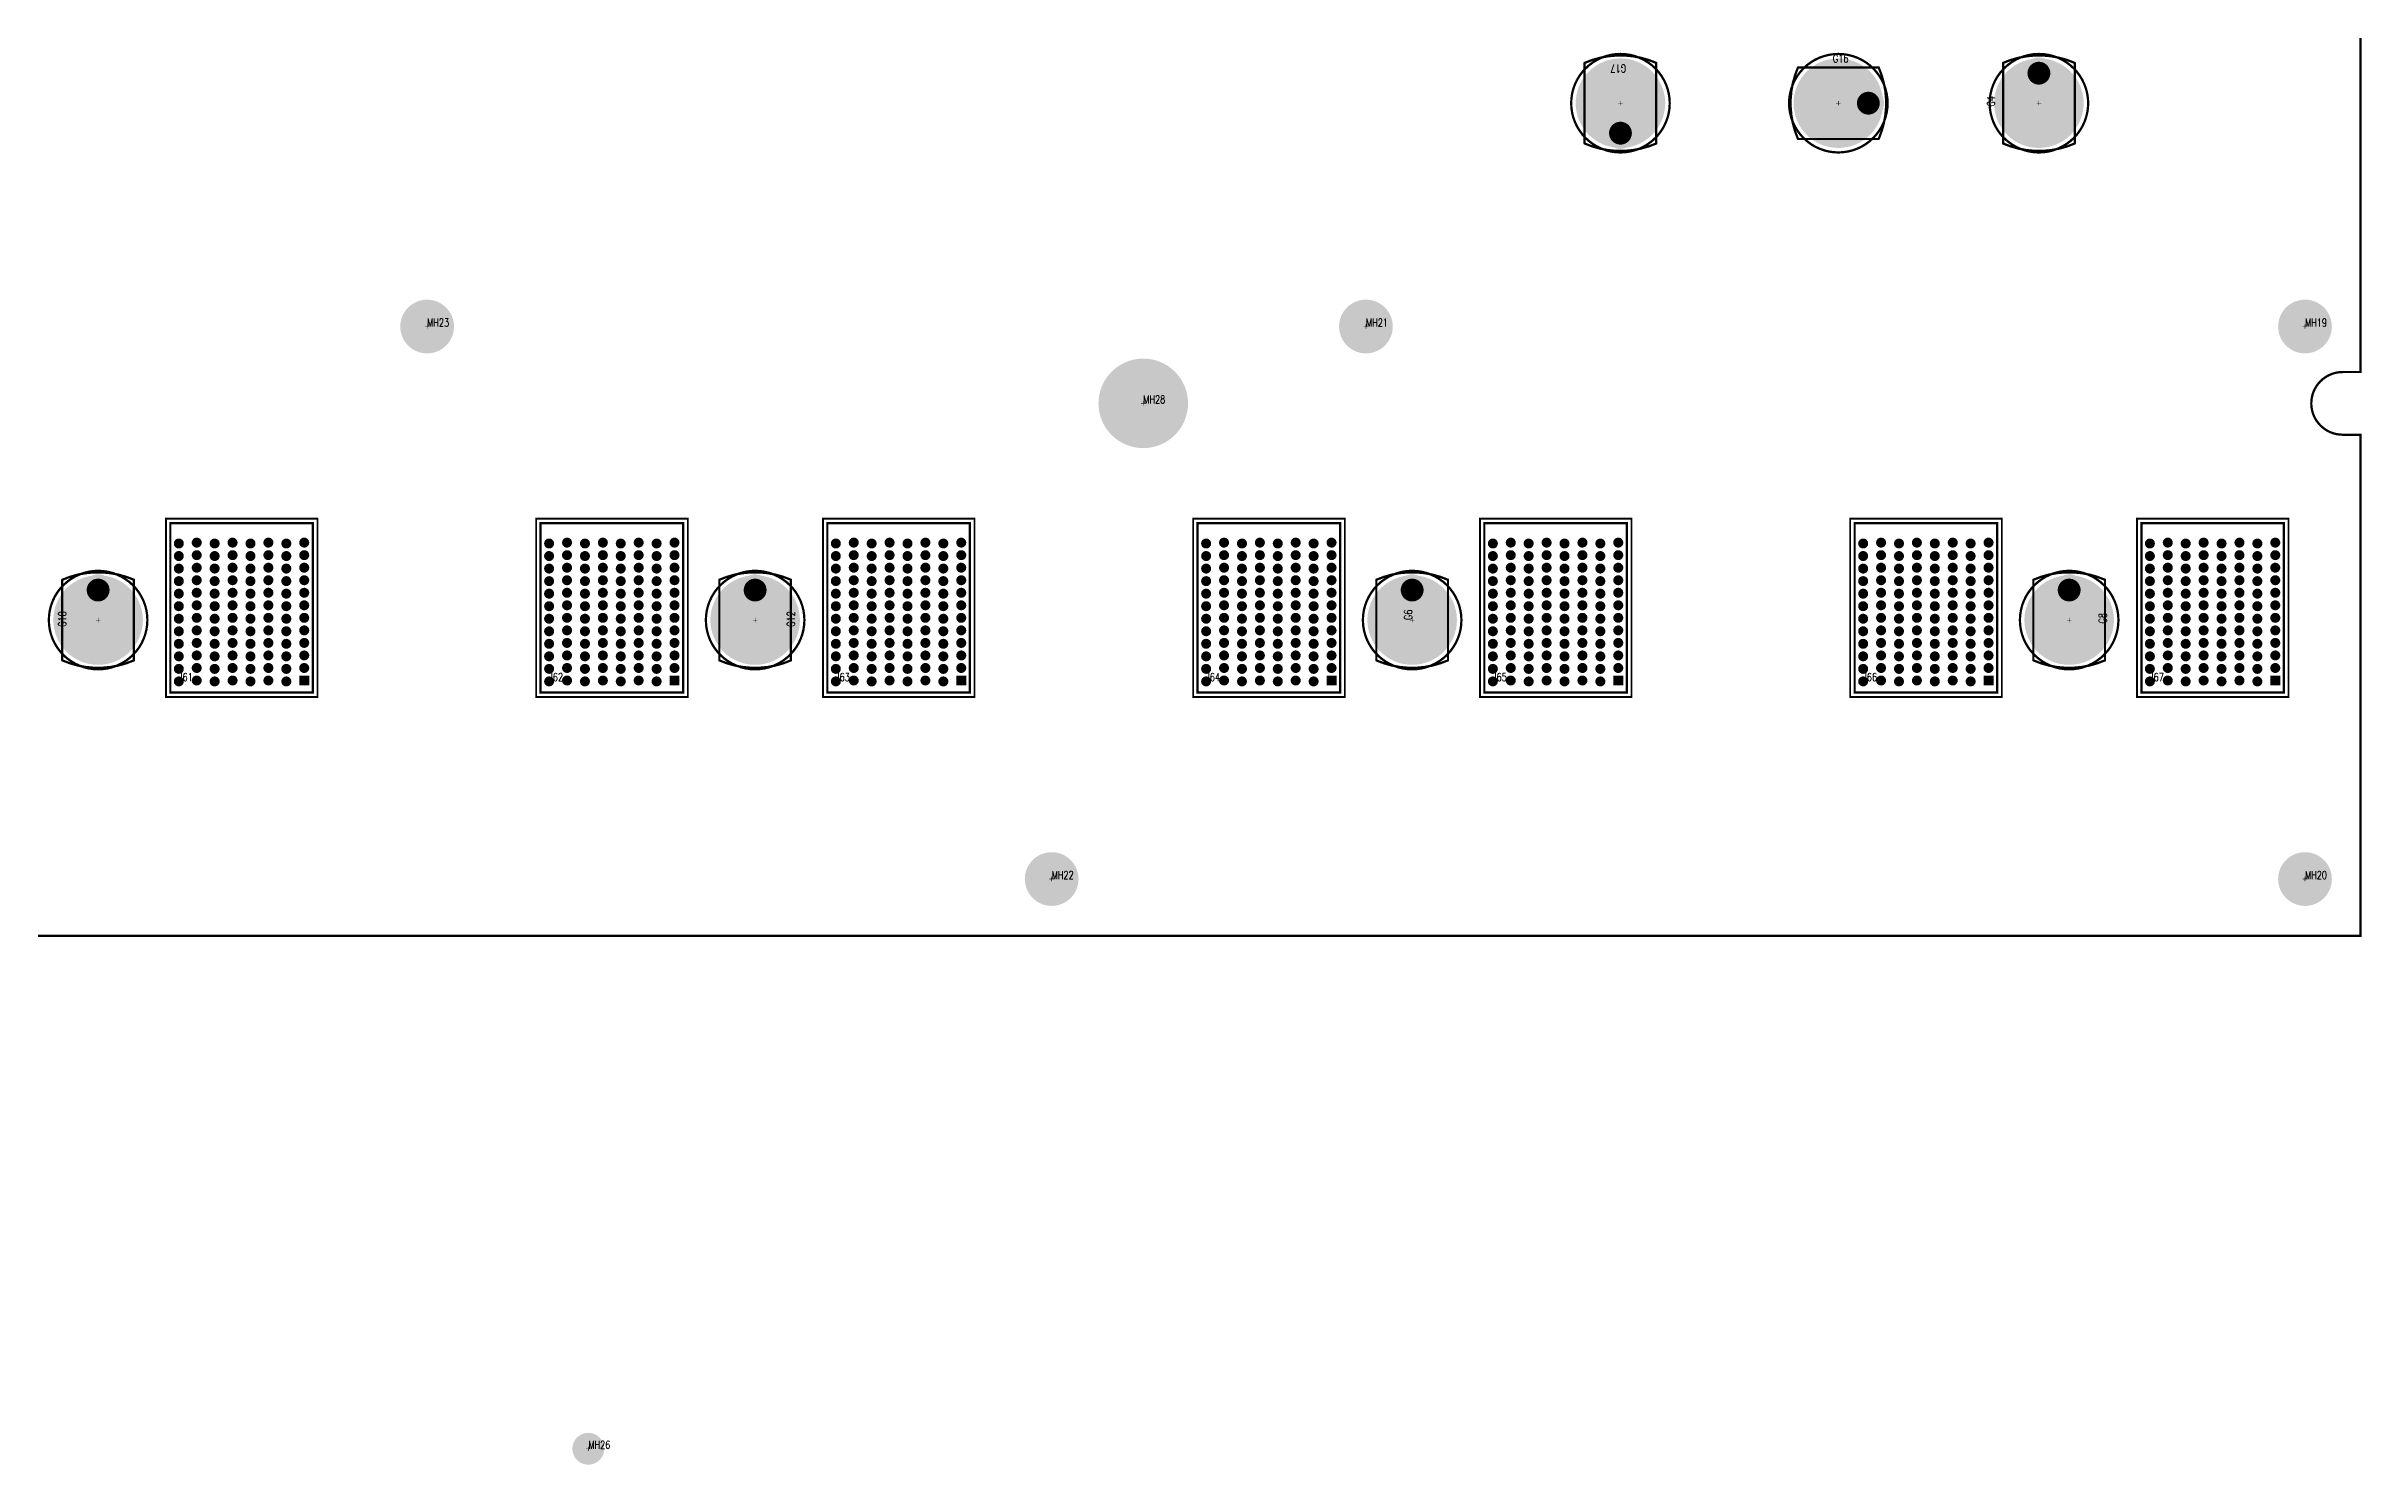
# Model space of a CAD drawing. Extents: x -132 to 432, y -117 to 280.
# Drawn here: x 173.4 to 431.9, y -59 to 99.3 of the extents above; entities that cross this region are included whole.
import ezdxf

# ---------------------------------------------------------------- set-up
doc = ezdxf.new("R2010")
doc.units = 0
for name, color, linetype in [('BOARD_OUTLINE_00', 2, 'CONTINUOUS'), ('DRIL_PLTE_THRU_01', 16, 'CONTINUOUS'), ('DRIL_PLTE_THRU_02', 146, 'CONTINUOUS'), ('DRIL_PLTE_THRU_03', 56, 'CONTINUOUS'), ('DRIL_PLTE_THRU_04', 216, 'CONTINUOUS'), ('DRIL_PLTE_THRU_05', 34, 'CONTINUOUS'), ('DRIL_PLTE_THRU_06', 96, 'CONTINUOUS'), ('DRIL_PLTE_THRU_07', 171, 'CONTINUOUS'), ('DRIL_PLTE_THRU_08', 176, 'CONTINUOUS'), ('DRIL_SYMBOL', 2, 'CONTINUOUS'), ('PADS_BOT', 5, 'CONTINUOUS'), ('PADS_INNER', 1, 'CONTINUOUS'), ('PADS_TOP', 1, 'CONTINUOUS'), ('PART_NAME_01', 1, 'CONTINUOUS'), ('PART_TOP_2DLINE_26', 5, 'CONTINUOUS'), ('PART_TOP_2DLINE_27', 5, 'CONTINUOUS')]:
    doc.layers.add(name, color=color, linetype=linetype)
doc.styles.add('W0$127', font='simplex', dxfattribs={"width": 0.75})

# ---------------------------------------------------------------- blocks, each defined once
blk = doc.blocks.new('SMOOTH_0$254')
at = {"const_width": 0.127}
blk.add_lwpolyline([(-0.0635, 0, 1), (0.0635, 0, 1)], format="xyb", close=True, dxfattribs=at)
blk = doc.blocks.new('BOARD_30802')
at = {"layer": 'BOARD_OUTLINE_00', "const_width": 0.254}
blk.add_lwpolyline([(0, 0), (431.8, 0), (431.8, 55.96999), (429.8, 55.96999, -1), (429.8, 62.96999), (431.8, 62.96999), (431.8, 165.94328), (429.79848, 165.94328, -1), (429.79848, 172.96638), (431.8, 172.96638), (431.8, 279.4), (419.4, 279.4), (419.40226, 279.39, -1), (412.4, 279.39), (412.4, 279.4), (299.4, 279.4), (299.4, 279.399, -1), (292.4, 279.399), (292.4, 279.4), (139.4, 279.4, -1)], format="xyb", dxfattribs=at)
at = {"layer": 'BOARD_OUTLINE_00'}
for p in [(429.8, 55.96999), (431.8, 55.96999), (431.8, 0)]:
    blk.add_blockref('SMOOTH_0$254', p, dxfattribs=at)
blk = doc.blocks.new('PART_BODY_TOP_1')
at = {"layer": 'PART_TOP_2DLINE_26', "const_width": 0.254}
blk.add_lwpolyline([(5.5, 0, 1), (-5.5, 0, 1)], format="xyb", close=True, dxfattribs=at)
at = {"layer": 'PART_TOP_2DLINE_27', "const_width": 0.254}
blk.add_lwpolyline([(-4.5, 4), (4.5, 4, -0.208911), (4.5, -4), (-4.5, -4, -0.208911)], format="xyb", close=True, dxfattribs=at)
at = {"layer": 'PART_TOP_2DLINE_27'}
for p in [(-4.5, 4), (4.5, 4), (-4.5, -4), (4.5, -4)]:
    blk.add_blockref('SMOOTH_0$254', p, dxfattribs=at)
blk = doc.blocks.new('DRIL_SYMBOL_5$15')
at = {"layer": 'DRIL_SYMBOL', "const_width": 0.0508}
for points in [[(-0.254, 0), (0.254, 0)], [(0, -0.254), (0, 0.254)]]:
    blk.add_lwpolyline(points, dxfattribs=at)
blk = doc.blocks.new('DRIL_HOLE_5$15')
at = {"const_width": 2.575}
blk.add_lwpolyline([(-1.2875, 0, 1), (1.2875, 0, 1)], format="xyb", close=True, dxfattribs=at)
blk.add_blockref('DRIL_SYMBOL_5$15', (0, 0))
blk = doc.blocks.new('PAD_0')
at = {"const_width": 5}
blk.add_lwpolyline([(0, -2.5, 1), (0, 2.5, 1)], format="xyb", close=True, dxfattribs=at)
blk = doc.blocks.new('STK_TOP_181')
at = {"layer": 'DRIL_PLTE_THRU_01'}
blk.add_blockref('DRIL_HOLE_5$15', (0, 0), dxfattribs=at)
at = {"layer": 'DRIL_PLTE_THRU_02'}
blk.add_blockref('DRIL_HOLE_5$15', (0, 0), dxfattribs=at)
at = {"layer": 'DRIL_PLTE_THRU_03'}
blk.add_blockref('DRIL_HOLE_5$15', (0, 0), dxfattribs=at)
at = {"layer": 'DRIL_PLTE_THRU_04'}
blk.add_blockref('DRIL_HOLE_5$15', (0, 0), dxfattribs=at)
at = {"layer": 'DRIL_PLTE_THRU_05'}
blk.add_blockref('DRIL_HOLE_5$15', (0, 0), dxfattribs=at)
at = {"layer": 'DRIL_PLTE_THRU_06'}
blk.add_blockref('DRIL_HOLE_5$15', (0, 0), dxfattribs=at)
at = {"layer": 'DRIL_PLTE_THRU_07'}
blk.add_blockref('DRIL_HOLE_5$15', (0, 0), dxfattribs=at)
at = {"layer": 'DRIL_PLTE_THRU_08'}
blk.add_blockref('DRIL_HOLE_5$15', (0, 0), dxfattribs=at)
at = {"layer": 'PADS_BOT'}
blk.add_blockref('PAD_0', (0, 0), dxfattribs=at)
at = {"layer": 'PADS_INNER'}
blk.add_blockref('PAD_0', (0, 0), dxfattribs=at)
at = {"layer": 'PADS_TOP'}
blk.add_blockref('PAD_0', (0, 0), dxfattribs=at)
blk = doc.blocks.new('DRIL_SYMBOL_2$55')
at = {"layer": 'DRIL_SYMBOL', "const_width": 0.0508}
for points in [[(-0.254, 0), (0.254, 0)], [(0, -0.254), (0, 0.254)]]:
    blk.add_lwpolyline(points, dxfattribs=at)
blk = doc.blocks.new('DRIL_HOLE_2$55')
at = {"const_width": 1.275}
blk.add_lwpolyline([(-0.6375, 0, 1), (0.6375, 0, 1)], format="xyb", close=True, dxfattribs=at)
blk.add_blockref('DRIL_SYMBOL_2$55', (0, 0))
blk = doc.blocks.new('PAD_1')
at = {"const_width": 1.75}
blk.add_lwpolyline([(0, -0.875, 1), (0, 0.875, 1)], format="xyb", close=True, dxfattribs=at)
blk = doc.blocks.new('STK_TOP_182')
at = {"layer": 'DRIL_PLTE_THRU_01'}
blk.add_blockref('DRIL_HOLE_2$55', (0, 0), dxfattribs=at)
at = {"layer": 'DRIL_PLTE_THRU_02'}
blk.add_blockref('DRIL_HOLE_2$55', (0, 0), dxfattribs=at)
at = {"layer": 'DRIL_PLTE_THRU_03'}
blk.add_blockref('DRIL_HOLE_2$55', (0, 0), dxfattribs=at)
at = {"layer": 'DRIL_PLTE_THRU_04'}
blk.add_blockref('DRIL_HOLE_2$55', (0, 0), dxfattribs=at)
at = {"layer": 'DRIL_PLTE_THRU_05'}
blk.add_blockref('DRIL_HOLE_2$55', (0, 0), dxfattribs=at)
at = {"layer": 'DRIL_PLTE_THRU_06'}
blk.add_blockref('DRIL_HOLE_2$55', (0, 0), dxfattribs=at)
at = {"layer": 'DRIL_PLTE_THRU_07'}
blk.add_blockref('DRIL_HOLE_2$55', (0, 0), dxfattribs=at)
at = {"layer": 'DRIL_PLTE_THRU_08'}
blk.add_blockref('DRIL_HOLE_2$55', (0, 0), dxfattribs=at)
at = {"layer": 'PADS_BOT'}
blk.add_blockref('PAD_1', (0, 0), dxfattribs=at)
at = {"layer": 'PADS_INNER'}
blk.add_blockref('PAD_1', (0, 0), dxfattribs=at)
at = {"layer": 'PADS_TOP'}
blk.add_blockref('PAD_1', (0, 0), dxfattribs=at)
blk = doc.blocks.new('SYM_TOP_3')
for name, p in [('PART_BODY_TOP_1', (0, 0)), ('STK_TOP_181', (0, 0)), ('STK_TOP_182', (3.35, 0))]:
    blk.add_blockref(name, p)
blk = doc.blocks.new('PART_TOP_5')
blk.add_blockref('SYM_TOP_3', (0, 0))
at = {"layer": 'PART_NAME_01', "style": 'W0$127', "width": 0.75}
blk.add_text('G16', height=0.889, dxfattribs=at).set_placement((-0.6096, 4.5466))
blk = doc.blocks.new('PART_TOP_6')
blk.add_blockref('SYM_TOP_3', (0, 0))
at = {"layer": 'PART_NAME_01', "style": 'W0$127', "width": 0.75}
blk.add_text('G17', height=0.889, rotation=270, dxfattribs=at).set_placement((-4.32, 0.63))
blk = doc.blocks.new('PART_TOP_26')
blk.add_blockref('SYM_TOP_3', (0, 0))
at = {"layer": 'PART_NAME_01', "style": 'W0$127', "width": 0.75}
blk.add_text('G10', height=0.889, dxfattribs=at).set_placement((-0.762, 3.556))
blk = doc.blocks.new('PART_TOP_27')
blk.add_blockref('SYM_TOP_3', (0, 0))
at = {"layer": 'PART_NAME_01', "style": 'W0$127', "width": 0.75}
blk.add_text('G12', height=0.889, dxfattribs=at).set_placement((-0.762, -4.445))
blk = doc.blocks.new('PART_TOP_28')
blk.add_blockref('SYM_TOP_3', (0, 0))
at = {"layer": 'PART_NAME_01', "style": 'W0$127', "width": 0.75}
blk.add_text('G6', height=0.889, dxfattribs=at).set_placement((0, 0))
blk = doc.blocks.new('PART_TOP_29')
blk.add_blockref('SYM_TOP_3', (0, 0))
at = {"layer": 'PART_NAME_01', "style": 'W0$127', "width": 0.75}
blk.add_text('G8', height=0.889, dxfattribs=at).set_placement((-0.381, -4.191))
blk = doc.blocks.new('PART_TOP_30')
blk.add_blockref('SYM_TOP_3', (0, 0))
at = {"layer": 'PART_NAME_01', "style": 'W0$127', "width": 0.75}
blk.add_text('G4', height=0.889, dxfattribs=at).set_placement((-0.381, 4.9022))
blk = doc.blocks.new('SMOOTH_0$2032')
at = {"const_width": 0.1016}
blk.add_lwpolyline([(-0.0508, 0, 1), (0.0508, 0, 1)], format="xyb", close=True, dxfattribs=at)
blk = doc.blocks.new('PART_BODY_TOP_11')
at = {"layer": 'PART_TOP_2DLINE_26', "const_width": 0.203}
blk.add_lwpolyline([(-8.44, 10.42), (8.48, 10.42), (8.48, -9.49), (-8.44, -9.49)], close=True, dxfattribs=at)
at = {"layer": 'PART_TOP_2DLINE_27', "const_width": 0.254}
blk.add_lwpolyline([(-7.95, -8.99), (7.95, -8.99), (7.95, 9.91), (-7.95, 9.91)], close=True, dxfattribs=at)
at = {"layer": 'PART_TOP_2DLINE_26'}
for p in [(-8.44, 10.42), (8.48, 10.42), (-8.44, -9.49), (8.48, -9.49)]:
    blk.add_blockref('SMOOTH_0$2032', p, dxfattribs=at)
at = {"layer": 'PART_TOP_2DLINE_27'}
for p in [(-7.95, 9.91), (7.95, 9.91), (-7.95, -8.99), (7.95, -8.99)]:
    blk.add_blockref('SMOOTH_0$254', p, dxfattribs=at)
blk = doc.blocks.new('DRIL_SYMBOL_0$599948')
at = {"layer": 'DRIL_SYMBOL', "const_width": 0.0508}
for points in [[(-0.254, 0), (0.254, 0)], [(0, -0.254), (0, 0.254)]]:
    blk.add_lwpolyline(points, dxfattribs=at)
blk = doc.blocks.new('DRIL_HOLE_0$599948')
at = {"const_width": 0.3}
blk.add_lwpolyline([(-0.15, 0, 1), (0.15, 0, 1)], format="xyb", close=True, dxfattribs=at)
blk.add_blockref('DRIL_SYMBOL_0$599948', (0, 0))
blk = doc.blocks.new('PAD_11')
at = {"const_width": 0.554}
blk.add_lwpolyline([(0, -0.28, 1), (0, 0.28, 1)], format="xyb", close=True, dxfattribs=at)
blk = doc.blocks.new('STK_TOP_7')
at = {"layer": 'DRIL_PLTE_THRU_01'}
blk.add_blockref('DRIL_HOLE_0$599948', (0, 0), dxfattribs=at)
at = {"layer": 'DRIL_PLTE_THRU_02'}
blk.add_blockref('DRIL_HOLE_0$599948', (0, 0), dxfattribs=at)
at = {"layer": 'DRIL_PLTE_THRU_03'}
blk.add_blockref('DRIL_HOLE_0$599948', (0, 0), dxfattribs=at)
at = {"layer": 'DRIL_PLTE_THRU_04'}
blk.add_blockref('DRIL_HOLE_0$599948', (0, 0), dxfattribs=at)
at = {"layer": 'DRIL_PLTE_THRU_05'}
blk.add_blockref('DRIL_HOLE_0$599948', (0, 0), dxfattribs=at)
at = {"layer": 'DRIL_PLTE_THRU_06'}
blk.add_blockref('DRIL_HOLE_0$599948', (0, 0), dxfattribs=at)
at = {"layer": 'DRIL_PLTE_THRU_07'}
blk.add_blockref('DRIL_HOLE_0$599948', (0, 0), dxfattribs=at)
at = {"layer": 'DRIL_PLTE_THRU_08'}
blk.add_blockref('DRIL_HOLE_0$599948', (0, 0), dxfattribs=at)
at = {"layer": 'PADS_BOT'}
blk.add_blockref('PAD_11', (0, 0), dxfattribs=at)
at = {"layer": 'PADS_INNER'}
blk.add_blockref('PAD_11', (0, 0), dxfattribs=at)
at = {"layer": 'PADS_TOP'}
blk.add_blockref('PAD_11', (0, 0), dxfattribs=at)
blk = doc.blocks.new('PAD_13')
at = {"const_width": 1.107948}
blk.add_lwpolyline([(-0.553974, 0), (0.553974, 0)], dxfattribs=at)
blk = doc.blocks.new('STK_TOP_82')
at = {"layer": 'DRIL_PLTE_THRU_01'}
blk.add_blockref('DRIL_HOLE_0$599948', (0, 0), dxfattribs=at)
at = {"layer": 'DRIL_PLTE_THRU_02'}
blk.add_blockref('DRIL_HOLE_0$599948', (0, 0), dxfattribs=at)
at = {"layer": 'DRIL_PLTE_THRU_03'}
blk.add_blockref('DRIL_HOLE_0$599948', (0, 0), dxfattribs=at)
at = {"layer": 'DRIL_PLTE_THRU_04'}
blk.add_blockref('DRIL_HOLE_0$599948', (0, 0), dxfattribs=at)
at = {"layer": 'DRIL_PLTE_THRU_05'}
blk.add_blockref('DRIL_HOLE_0$599948', (0, 0), dxfattribs=at)
at = {"layer": 'DRIL_PLTE_THRU_06'}
blk.add_blockref('DRIL_HOLE_0$599948', (0, 0), dxfattribs=at)
at = {"layer": 'DRIL_PLTE_THRU_07'}
blk.add_blockref('DRIL_HOLE_0$599948', (0, 0), dxfattribs=at)
at = {"layer": 'DRIL_PLTE_THRU_08'}
blk.add_blockref('DRIL_HOLE_0$599948', (0, 0), dxfattribs=at)
at = {"layer": 'PADS_BOT'}
blk.add_blockref('PAD_11', (0, 0), dxfattribs=at)
at = {"layer": 'PADS_INNER'}
blk.add_blockref('PAD_11', (0, 0), dxfattribs=at)
at = {"layer": 'PADS_TOP'}
blk.add_blockref('PAD_13', (0, 0), dxfattribs=at)
blk = doc.blocks.new('SYM_TOP_13')
for name, p in [('PART_BODY_TOP_11', (0, 0)), ('STK_TOP_7', (-7, 7.65)), ('STK_TOP_7', (-5, 7.75)), ('STK_TOP_7', (-3, 7.65)), ('STK_TOP_7', (-1, 7.75)), ('STK_TOP_7', (1, 7.65)), ('STK_TOP_7', (3, 7.75)), ('STK_TOP_7', (5, 7.65)), ('STK_TOP_7', (7, 7.75)), ('STK_TOP_7', (-7, 6.25)), ('STK_TOP_7', (-7, 4.85)), ('STK_TOP_7', (-5, 6.35)), ('STK_TOP_7', (-5, 4.95)), ('STK_TOP_7', (-3, 6.25)), ('STK_TOP_7', (-3, 4.85)), ('STK_TOP_7', (-1, 6.35)), ('STK_TOP_7', (-1, 4.95)), ('STK_TOP_7', (1, 6.25)), ('STK_TOP_7', (1, 4.85)), ('STK_TOP_7', (3, 6.35)), ('STK_TOP_7', (3, 4.95)), ('STK_TOP_7', (5, 6.25)), ('STK_TOP_7', (5, 4.85)), ('STK_TOP_7', (7, 6.35)), ('STK_TOP_7', (7, 4.95)), ('STK_TOP_7', (-7, 3.45)), ('STK_TOP_7', (-7, 2.05)), ('STK_TOP_7', (-5, 3.55)), ('STK_TOP_7', (-5, 2.15)), ('STK_TOP_7', (-3, 3.45)), ('STK_TOP_7', (-3, 2.05)), ('STK_TOP_7', (-1, 3.55)), ('STK_TOP_7', (-1, 2.15)), ('STK_TOP_7', (1, 3.45)), ('STK_TOP_7', (1, 2.05)), ('STK_TOP_7', (3, 3.55)), ('STK_TOP_7', (3, 2.15)), ('STK_TOP_7', (5, 3.45)), ('STK_TOP_7', (5, 2.05)), ('STK_TOP_7', (7, 3.55)), ('STK_TOP_7', (7, 2.15)), ('STK_TOP_7', (-7, 0.65)), ('STK_TOP_7', (-5, 0.75)), ('STK_TOP_7', (-3, 0.65)), ('STK_TOP_7', (-1, 0.75)), ('STK_TOP_7', (1, 0.65)), ('STK_TOP_7', (3, 0.75)), ('STK_TOP_7', (5, 0.65)), ('STK_TOP_7', (7, 0.75)), ('STK_TOP_7', (-7, -0.75)), ('STK_TOP_7', (-7, -2.15)), ('STK_TOP_7', (-5, -0.65)), ('STK_TOP_7', (-5, -2.05)), ('STK_TOP_7', (-3, -0.75)), ('STK_TOP_7', (-3, -2.15)), ('STK_TOP_7', (-1, -0.65)), ('STK_TOP_7', (-1, -2.05)), ('STK_TOP_7', (1, -0.75)), ('STK_TOP_7', (1, -2.15)), ('STK_TOP_7', (3, -0.65)), ('STK_TOP_7', (3, -2.05)), ('STK_TOP_7', (5, -0.75)), ('STK_TOP_7', (5, -2.15)), ('STK_TOP_7', (7, -0.65)), ('STK_TOP_7', (7, -2.05)), ('STK_TOP_7', (-7, -3.55)), ('STK_TOP_7', (-7, -4.95)), ('STK_TOP_7', (-5, -3.45)), ('STK_TOP_7', (-5, -4.85)), ('STK_TOP_7', (-3, -3.55)), ('STK_TOP_7', (-3, -4.95)), ('STK_TOP_7', (-1, -3.45)), ('STK_TOP_7', (-1, -4.85)), ('STK_TOP_7', (1, -3.55)), ('STK_TOP_7', (1, -4.95)), ('STK_TOP_7', (3, -3.45)), ('STK_TOP_7', (3, -4.85)), ('STK_TOP_7', (5, -3.55)), ('STK_TOP_7', (5, -4.95)), ('STK_TOP_7', (7, -3.45)), ('STK_TOP_7', (7, -4.85)), ('STK_TOP_7', (-7, -6.35)), ('STK_TOP_7', (-7, -7.75)), ('STK_TOP_7', (-5, -6.25)), ('STK_TOP_7', (-5, -7.65)), ('STK_TOP_7', (-3, -6.35)), ('STK_TOP_7', (-3, -7.75)), ('STK_TOP_7', (-1, -6.25)), ('STK_TOP_7', (-1, -7.65)), ('STK_TOP_7', (1, -6.35)), ('STK_TOP_7', (1, -7.75)), ('STK_TOP_7', (3, -6.25)), ('STK_TOP_7', (3, -7.65)), ('STK_TOP_7', (5, -6.35)), ('STK_TOP_7', (5, -7.75)), ('STK_TOP_82', (7, -7.65)), ('STK_TOP_7', (7, -6.25))]:
    blk.add_blockref(name, p)
blk = doc.blocks.new('PART_TOP_64')
blk.add_blockref('SYM_TOP_13', (0, 0))
at = {"layer": 'PART_NAME_01', "style": 'W0$127', "width": 0.75}
blk.add_text('J61', height=0.889, dxfattribs=at).set_placement((-7.04, -7.71))
blk = doc.blocks.new('PART_TOP_65')
blk.add_blockref('SYM_TOP_13', (0, 0))
at = {"layer": 'PART_NAME_01', "style": 'W0$127', "width": 0.75}
blk.add_text('J62', height=0.889, dxfattribs=at).set_placement((-7.04, -7.71))
blk = doc.blocks.new('PART_TOP_66')
blk.add_blockref('SYM_TOP_13', (0, 0))
at = {"layer": 'PART_NAME_01', "style": 'W0$127', "width": 0.75}
blk.add_text('J63', height=0.889, dxfattribs=at).set_placement((-7.04, -7.71))
blk = doc.blocks.new('PART_TOP_67')
blk.add_blockref('SYM_TOP_13', (0, 0))
at = {"layer": 'PART_NAME_01', "style": 'W0$127', "width": 0.75}
blk.add_text('J64', height=0.889, dxfattribs=at).set_placement((-7.04, -7.71))
blk = doc.blocks.new('PART_TOP_68')
blk.add_blockref('SYM_TOP_13', (0, 0))
at = {"layer": 'PART_NAME_01', "style": 'W0$127', "width": 0.75}
blk.add_text('J65', height=0.889, dxfattribs=at).set_placement((-7.04, -7.71))
blk = doc.blocks.new('PART_TOP_69')
blk.add_blockref('SYM_TOP_13', (0, 0))
at = {"layer": 'PART_NAME_01', "style": 'W0$127', "width": 0.75}
blk.add_text('J66', height=0.889, dxfattribs=at).set_placement((-7.04, -7.71))
blk = doc.blocks.new('PART_TOP_70')
blk.add_blockref('SYM_TOP_13', (0, 0))
at = {"layer": 'PART_NAME_01', "style": 'W0$127', "width": 0.75}
blk.add_text('J67', height=0.889, dxfattribs=at).set_placement((-7.04, -7.71))
blk = doc.blocks.new('DRIL_SYMBOL_3$556')
at = {"layer": 'DRIL_SYMBOL', "const_width": 0.0508}
for points in [[(-0.254, 0), (0.254, 0)], [(0, -0.254), (0, 0.254)]]:
    blk.add_lwpolyline(points, dxfattribs=at)
blk = doc.blocks.new('DRIL_HOLE_3$556')
at = {"const_width": 1.778}
blk.add_lwpolyline([(-0.889, 0, 1), (0.889, 0, 1)], format="xyb", close=True, dxfattribs=at)
blk.add_blockref('DRIL_SYMBOL_3$556', (0, 0))
blk = doc.blocks.new('PAD_25')
at = {"const_width": 1.778}
blk.add_lwpolyline([(0, -0.889, 1), (0, 0.889, 1)], format="xyb", close=True, dxfattribs=at)
blk = doc.blocks.new('STK_TOP_191')
at = {"layer": 'DRIL_PLTE_THRU_01'}
blk.add_blockref('DRIL_HOLE_3$556', (0, 0), dxfattribs=at)
at = {"layer": 'DRIL_PLTE_THRU_02'}
blk.add_blockref('DRIL_HOLE_3$556', (0, 0), dxfattribs=at)
at = {"layer": 'DRIL_PLTE_THRU_03'}
blk.add_blockref('DRIL_HOLE_3$556', (0, 0), dxfattribs=at)
at = {"layer": 'DRIL_PLTE_THRU_04'}
blk.add_blockref('DRIL_HOLE_3$556', (0, 0), dxfattribs=at)
at = {"layer": 'DRIL_PLTE_THRU_05'}
blk.add_blockref('DRIL_HOLE_3$556', (0, 0), dxfattribs=at)
at = {"layer": 'DRIL_PLTE_THRU_06'}
blk.add_blockref('DRIL_HOLE_3$556', (0, 0), dxfattribs=at)
at = {"layer": 'DRIL_PLTE_THRU_07'}
blk.add_blockref('DRIL_HOLE_3$556', (0, 0), dxfattribs=at)
at = {"layer": 'DRIL_PLTE_THRU_08'}
blk.add_blockref('DRIL_HOLE_3$556', (0, 0), dxfattribs=at)
at = {"layer": 'PADS_BOT'}
blk.add_blockref('PAD_25', (0, 0), dxfattribs=at)
at = {"layer": 'PADS_INNER'}
blk.add_blockref('PAD_25', (0, 0), dxfattribs=at)
at = {"layer": 'PADS_TOP'}
blk.add_blockref('PAD_25', (0, 0), dxfattribs=at)
blk = doc.blocks.new('SYM_TOP_18')
blk.add_blockref('STK_TOP_191', (0, 0))
blk = doc.blocks.new('PART_TOP_350')
blk.add_blockref('SYM_TOP_18', (0, 0))
at = {"layer": 'PART_NAME_01', "style": 'W0$127', "width": 0.75}
blk.add_text('MH26', height=0.889, dxfattribs=at).set_placement((0, 0))
blk = doc.blocks.new('DRIL_SYMBOL_3$5')
at = {"layer": 'DRIL_SYMBOL', "const_width": 0.0508}
for points in [[(-0.254, 0), (0.254, 0)], [(0, -0.254), (0, 0.254)]]:
    blk.add_lwpolyline(points, dxfattribs=at)
blk = doc.blocks.new('DRIL_HOLE_3$5')
at = {"const_width": 1.75}
blk.add_lwpolyline([(-0.875, 0, 1), (0.875, 0, 1)], format="xyb", close=True, dxfattribs=at)
blk.add_blockref('DRIL_SYMBOL_3$5', (0, 0))
blk = doc.blocks.new('PAD_26')
at = {"const_width": 3}
blk.add_lwpolyline([(0, -1.5, 1), (0, 1.5, 1)], format="xyb", close=True, dxfattribs=at)
blk = doc.blocks.new('STK_TOP_206')
at = {"layer": 'DRIL_PLTE_THRU_01'}
blk.add_blockref('DRIL_HOLE_3$5', (0, 0), dxfattribs=at)
at = {"layer": 'DRIL_PLTE_THRU_02'}
blk.add_blockref('DRIL_HOLE_3$5', (0, 0), dxfattribs=at)
at = {"layer": 'DRIL_PLTE_THRU_03'}
blk.add_blockref('DRIL_HOLE_3$5', (0, 0), dxfattribs=at)
at = {"layer": 'DRIL_PLTE_THRU_04'}
blk.add_blockref('DRIL_HOLE_3$5', (0, 0), dxfattribs=at)
at = {"layer": 'DRIL_PLTE_THRU_05'}
blk.add_blockref('DRIL_HOLE_3$5', (0, 0), dxfattribs=at)
at = {"layer": 'DRIL_PLTE_THRU_06'}
blk.add_blockref('DRIL_HOLE_3$5', (0, 0), dxfattribs=at)
at = {"layer": 'DRIL_PLTE_THRU_07'}
blk.add_blockref('DRIL_HOLE_3$5', (0, 0), dxfattribs=at)
at = {"layer": 'DRIL_PLTE_THRU_08'}
blk.add_blockref('DRIL_HOLE_3$5', (0, 0), dxfattribs=at)
at = {"layer": 'PADS_BOT'}
blk.add_blockref('PAD_26', (0, 0), dxfattribs=at)
at = {"layer": 'PADS_INNER'}
blk.add_blockref('PAD_26', (0, 0), dxfattribs=at)
at = {"layer": 'PADS_TOP'}
blk.add_blockref('PAD_26', (0, 0), dxfattribs=at)
blk = doc.blocks.new('SYM_TOP_19')
blk.add_blockref('STK_TOP_206', (0, 0))
blk = doc.blocks.new('PART_TOP_364')
blk.add_blockref('SYM_TOP_19', (0, 0))
at = {"layer": 'PART_NAME_01', "style": 'W0$127', "width": 0.75}
blk.add_text('MH23', height=0.889, dxfattribs=at).set_placement((0, 0))
blk = doc.blocks.new('PART_TOP_368')
blk.add_blockref('SYM_TOP_19', (0, 0))
at = {"layer": 'PART_NAME_01', "style": 'W0$127', "width": 0.75}
blk.add_text('MH21', height=0.889, dxfattribs=at).set_placement((0, 0))
blk = doc.blocks.new('PART_TOP_369')
blk.add_blockref('SYM_TOP_19', (0, 0))
at = {"layer": 'PART_NAME_01', "style": 'W0$127', "width": 0.75}
blk.add_text('MH22', height=0.889, dxfattribs=at).set_placement((0, 0))
blk = doc.blocks.new('PART_TOP_370')
blk.add_blockref('SYM_TOP_19', (0, 0))
at = {"layer": 'PART_NAME_01', "style": 'W0$127', "width": 0.75}
blk.add_text('MH20', height=0.889, dxfattribs=at).set_placement((0, 0))
blk = doc.blocks.new('PART_TOP_371')
blk.add_blockref('SYM_TOP_19', (0, 0))
at = {"layer": 'PART_NAME_01', "style": 'W0$127', "width": 0.75}
blk.add_text('MH19', height=0.889, dxfattribs=at).set_placement((0, 0))
blk = doc.blocks.new('DRIL_SYMBOL_7')
at = {"layer": 'DRIL_SYMBOL', "const_width": 0.0508}
for points in [[(-0.254, 0), (0.254, 0)], [(0, -0.254), (0, 0.254)]]:
    blk.add_lwpolyline(points, dxfattribs=at)
blk = doc.blocks.new('DRIL_HOLE_7')
at = {"const_width": 3.5}
blk.add_lwpolyline([(-1.75, 0, 1), (1.75, 0, 1)], format="xyb", close=True, dxfattribs=at)
blk.add_blockref('DRIL_SYMBOL_7', (0, 0))
blk = doc.blocks.new('STK_TOP_205')
at = {"layer": 'DRIL_PLTE_THRU_01'}
blk.add_blockref('DRIL_HOLE_7', (0, 0), dxfattribs=at)
at = {"layer": 'DRIL_PLTE_THRU_02'}
blk.add_blockref('DRIL_HOLE_7', (0, 0), dxfattribs=at)
at = {"layer": 'DRIL_PLTE_THRU_03'}
blk.add_blockref('DRIL_HOLE_7', (0, 0), dxfattribs=at)
at = {"layer": 'DRIL_PLTE_THRU_04'}
blk.add_blockref('DRIL_HOLE_7', (0, 0), dxfattribs=at)
at = {"layer": 'DRIL_PLTE_THRU_05'}
blk.add_blockref('DRIL_HOLE_7', (0, 0), dxfattribs=at)
at = {"layer": 'DRIL_PLTE_THRU_06'}
blk.add_blockref('DRIL_HOLE_7', (0, 0), dxfattribs=at)
at = {"layer": 'DRIL_PLTE_THRU_07'}
blk.add_blockref('DRIL_HOLE_7', (0, 0), dxfattribs=at)
at = {"layer": 'DRIL_PLTE_THRU_08'}
blk.add_blockref('DRIL_HOLE_7', (0, 0), dxfattribs=at)
at = {"layer": 'PADS_BOT'}
blk.add_blockref('PAD_0', (0, 0), dxfattribs=at)
at = {"layer": 'PADS_INNER'}
blk.add_blockref('PAD_0', (0, 0), dxfattribs=at)
at = {"layer": 'PADS_TOP'}
blk.add_blockref('PAD_0', (0, 0), dxfattribs=at)
blk = doc.blocks.new('SYM_TOP_20')
blk.add_blockref('STK_TOP_205', (0, 0))
blk = doc.blocks.new('PART_TOP_374')
blk.add_blockref('SYM_TOP_20', (0, 0))
at = {"layer": 'PART_NAME_01', "style": 'W0$127', "width": 0.75}
blk.add_text('MH28', height=0.889, dxfattribs=at).set_placement((0, 0))

msp = doc.modelspace()

# ---------------------------------------------------------------- block references
for name, p in [('BOARD_30802', (0, 0)), ('PART_TOP_5', (373.5, 92.99)), ('PART_TOP_364', (215.9508, 68.05)), ('PART_TOP_368', (320.76136, 68.05)), ('PART_TOP_371', (425.59732, 68.05)), ('PART_TOP_374', (295.9, 59.47)), ('PART_TOP_64', (195.23, 36.17)), ('PART_TOP_65', (236.57, 36.17)), ('PART_TOP_66', (268.58, 36.17)), ('PART_TOP_67', (309.92, 36.17)), ('PART_TOP_68', (341.93, 36.17)), ('PART_TOP_69', (383.27, 36.17)), ('PART_TOP_70', (415.28, 36.17)), ('PART_TOP_369', (285.67634, 6.35)), ('PART_TOP_370', (425.59732, 6.35)), ('PART_TOP_350', (233.9467, -57.27192))]:
    msp.add_blockref(name, p)
for name, p, rotation in [('PART_TOP_6', (349.175, 92.99), 270), ('PART_TOP_30', (395.89, 92.99), 90), ('PART_TOP_26', (179.22, 35.27), 90), ('PART_TOP_27', (252.57, 35.27), 90), ('PART_TOP_28', (325.92, 35.27), 90), ('PART_TOP_29', (399.27, 35.27), 90)]:
    msp.add_blockref(name, p, dxfattribs=dict(rotation=rotation))

doc.saveas('drawing.dxf')
